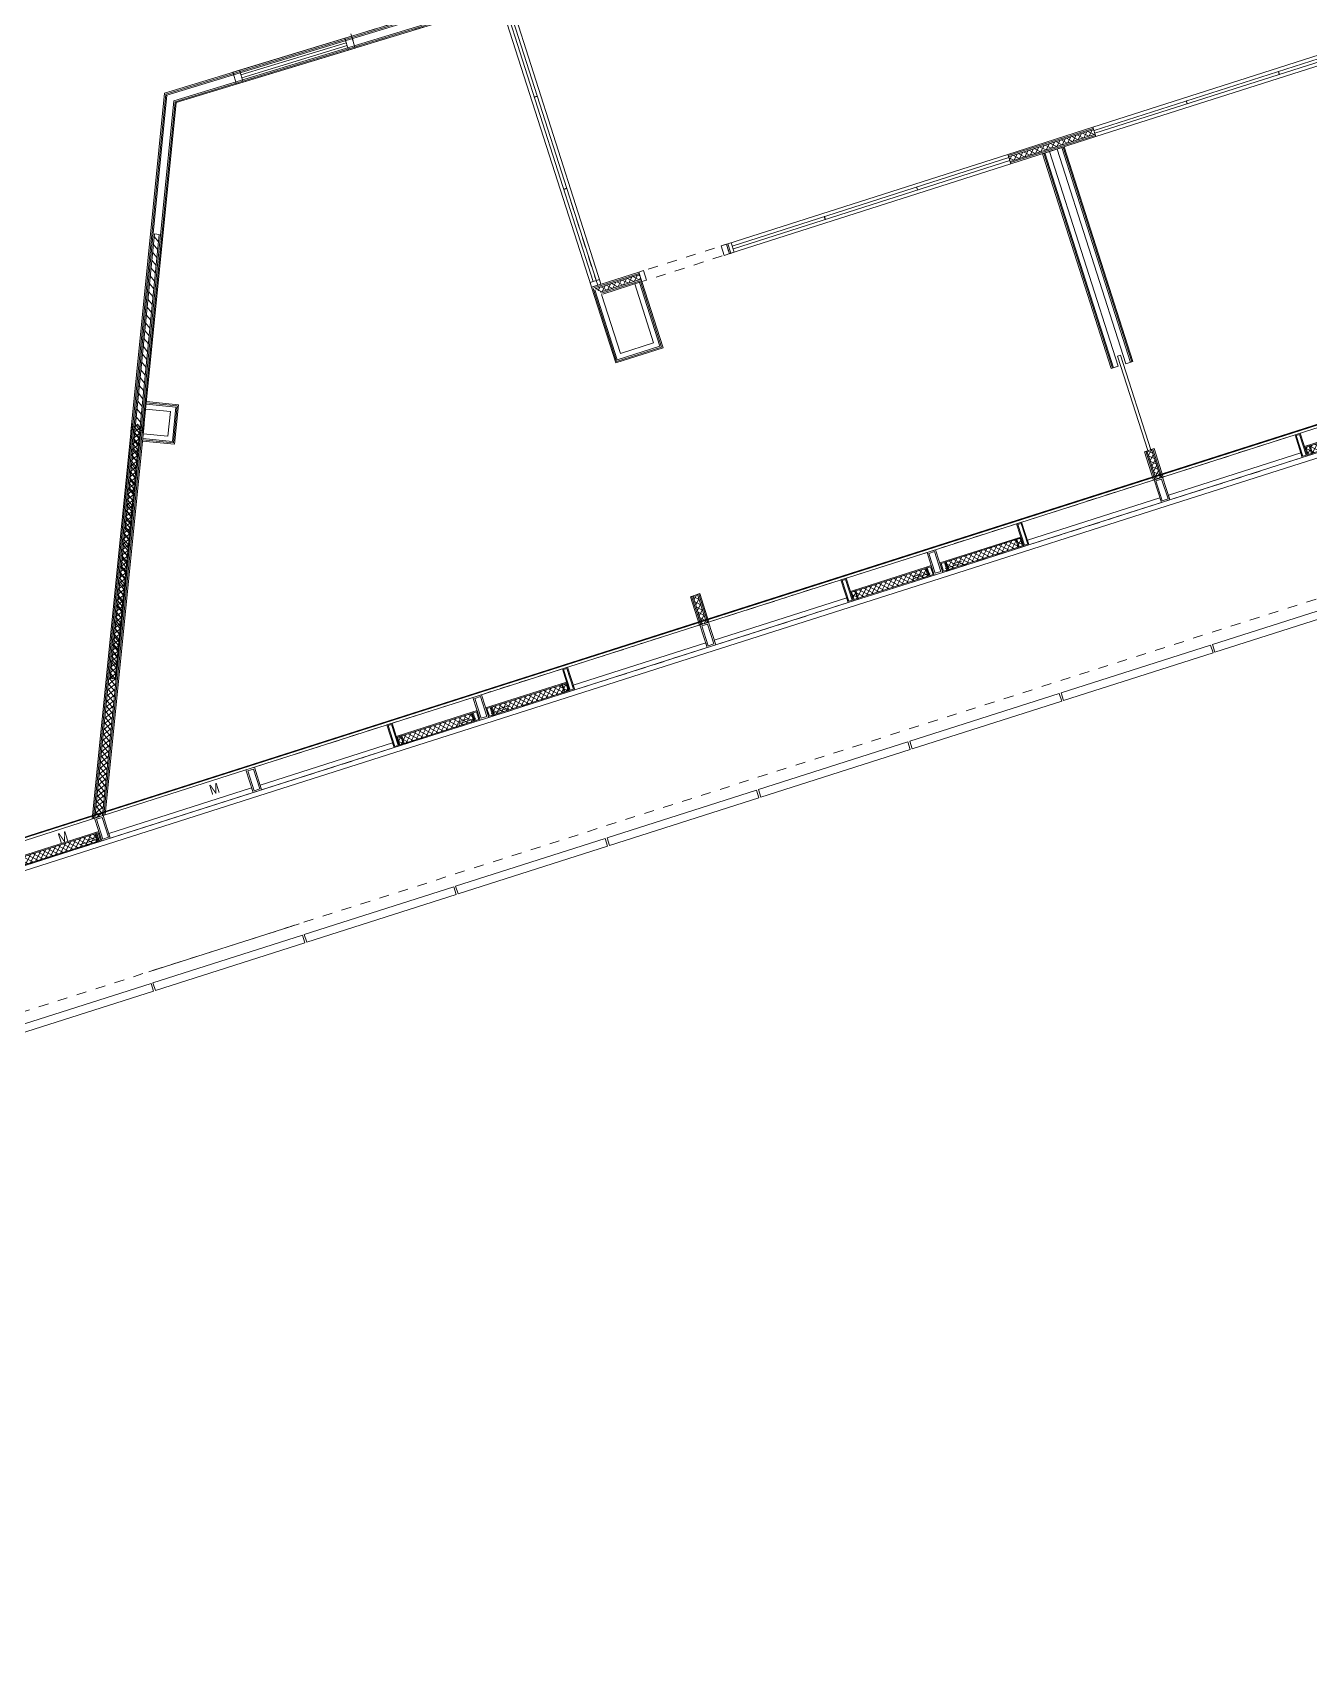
# Model space of a CAD drawing. Header units: metres. Extents: x 66528 to 66676, y 35171 to 35248.
# Drawn here: x 66549.13 to 66561.99, y 35170.95 to 35187.35 of the extents above; entities that cross this region are included whole.
import ezdxf

# ---------------------------------------------------------------- set-up
doc = ezdxf.new("R2010")
doc.units = ezdxf.units.M
doc.header["$LTSCALE"] = 0.00254
doc.header["$PDMODE"] = 1
doc.header["$PDSIZE"] = -2
for name, pattern in [('Ohne Titel-22', [0.78736, 0.39368, -0.39368]), ('Ohne Titel-23', [0.19685039370078738, 0.1377952755905512, -0.0590551181102362]), ('Ohne Titel-24', [0.83328, 0.41656, -0.41672])]:
    doc.linetypes.add(name, pattern=pattern)
for name, color, linetype, lineweight in [('AUSBAU - Darstellungen - Fassade', 7, 'Continuous', 13), ('AUSBAU - Darstellungen - Trockenbau', 7, 'Continuous', 13), ('AUSBAU - Darstellungen - Wände - Mauerwerk', 7, 'Continuous', 25), ('AUSBAU - Objekte - Türen', 7, 'Continuous', 13), ('ROHBAU - Darstellungen - Decken', 150, 'Continuous', 25)]:
    doc.layers.add(name, color=color, linetype=linetype, lineweight=lineweight)
doc.styles.add('Arial Narrow', font='ARIALN.TTF')
pattern_1 = [(45, (0, 0), (0.0264583333333318, -0.0264583333333364), []), (-45, (0.0748354676755763, -0.0748354676755763), (-0.0263285232311339, -0.0265881434355389), [])]
pattern_2 = [(-27.27930000054082, (-53438.4099188417, 52834.79252630249), (-0.0183331392851763, -0.0355513150804626), []), (-117.2793000005408, (-53438.50693170375, 52834.60440059353), (-0.035640831451063, 0.0181585003091368), [])]

# ---------------------------------------------------------------- blocks, each defined once
blk = doc.blocks.new('Gruppe-75-1')
at = {"layer": 'AUSBAU - Darstellungen - Trockenbau', "color": 7, "linetype": 'Continuous', "lineweight": 13}
for p, q in [((66559.99336485982, 35183.96053137997), (66559.30166762372, 35186.12520483885)), ((66560.06480622808, 35183.98335967158), (66559.373108992, 35186.14803313048)), ((66559.44931338531, 35186.17238339358), (66560.14101062142, 35184.00770993471)), ((66559.52075475357, 35186.1952116852), (66560.2124519897, 35184.03053822633)), ((66560.06480622808, 35183.98335967158), (66559.99336485982, 35183.96053137997)), ((66560.14101062142, 35184.00770993471), (66560.2124519897, 35184.03053822633))]:
    blk.add_line(p, q, dxfattribs=at)
at = {"layer": 'AUSBAU - Darstellungen - Trockenbau', "linetype": 'Continuous'}
for p, q in [((66559.52075475357, 35186.19521168518), (66559.30166789088, 35186.12520492422)), ((66560.08675138133, 35184.09537841837), (66560.05817483402, 35184.08624710172)), ((66560.36255205562, 35183.13369552467), (66560.05817483402, 35184.08624710172)), ((66560.39112860293, 35183.14282684131), (66560.08675138133, 35184.09537841837)), ((66560.39112860293, 35183.14282684131), (66560.36255205562, 35183.13369552467))]:
    blk.add_line(p, q, dxfattribs=at)
at = {"layer": 'AUSBAU - Darstellungen - Trockenbau', "color": 7, "linetype": 'Continuous', "lineweight": 5}
for p, q in [((66560.00527175452, 35183.96433609524), (66559.31357451844, 35186.12900955412)), ((66560.00527175452, 35183.96433609524), (66559.31357451844, 35186.12900955412)), ((66560.01717864924, 35183.96814081051), (66559.32548141315, 35186.1328142694)), ((66560.01717864924, 35183.96814081051), (66559.32548141315, 35186.1328142694)), ((66559.49694096416, 35186.18760225465), (66560.18863820027, 35184.02292879578)), ((66559.49694096416, 35186.18760225465), (66560.18863820027, 35184.02292879578)), ((66559.50884785887, 35186.19140696992), (66560.200545095, 35184.02673351106)), ((66559.50884785887, 35186.19140696992), (66560.200545095, 35184.02673351106))]:
    blk.add_line(p, q, dxfattribs=at)
blk = doc.blocks.new('Fassade_BTS_1.60m_Balkon (2D)')
at = {"layer": 'AUSBAU - Darstellungen - Fassade', "linetype": 'Ohne Titel-22'}
blk.add_line((-0.755, 0), (0.755, 0), dxfattribs=at)
at = {"layer": 'AUSBAU - Darstellungen - Fassade', "lineweight": 5, "flags": 128}
blk.add_lwpolyline([(-0.7900004933997989, -1.760003731712698), (-0.7900004933997989, -1.840003731712698), (0.7899995066002012, -1.840003731712698), (0.7899995066002012, -1.760003731712698)], close=True, dxfattribs=at)
blk = doc.blocks.new('Pfosten ab 1.OG (2D)')
at = {"layer": 'AUSBAU - Darstellungen - Fassade', "flags": 128}
for points in [[(-0.045, 0.1199999999997676), (0.045, 0.1199999999997676), (0.045, -0.1199999999997676), (-0.045, -0.1199999999997676)], [(-0.03, 0.1049999999997676), (0.03, 0.1049999999997676), (0.03, -0.1049999999997676), (-0.03, -0.1049999999997676)]]:
    blk.add_lwpolyline(points, close=True, dxfattribs=at)
blk = doc.blocks.new('Fassade_BTS_1.60m (2D)')
at = {"layer": 'AUSBAU - Darstellungen - Fassade', "linetype": 'Continuous'}
for p, q in [((0.045, 0.24), (1.554999999999999, 0.24)), ((0, -0.05), (1.6, -0.0499999999997676))]:
    blk.add_line(p, q, dxfattribs=at)
at = {"layer": 'AUSBAU - Darstellungen - Fassade'}
for p, q in [((0, 0), (1.6, 0)), ((0.045, 0.0490000000002324), (1.554999999999999, 0.0490000000002324)), ((0.045, 2.324e-13), (0.045, 0.0490000000002324)), ((0.045, 0.049), (1.554999999999999, 0.049)), ((0.045, 2.324e-13), (1.554999999999999, 2.324e-13)), ((1.554999999999999, 2.324e-13), (1.554999999999999, 0.0490000000002324)), ((0.0099995065999683, -1.520003731711571), (1.589999506599968, -1.520003731711571)), ((0.0099995065999683, -1.600003731711571), (0.0099995065999683, -1.520003731711571)), ((0.0099995065999683, -1.600003731711571), (1.589999506599968, -1.600003731711571)), ((1.589999506599968, -1.600003731711571), (1.589999506599968, -1.520003731711571))]:
    blk.add_line(p, q, dxfattribs=at)
at = {"layer": 'AUSBAU - Darstellungen - Fassade', "lineweight": 18}
blk.add_line((0.0064998854059727, -1.400003822710991), (1.593499856462559, -1.400003822711062), dxfattribs=at)
at = {"layer": 'AUSBAU - Darstellungen - Fassade', "lineweight": 5}
for p, q in [((0.1449999810515437, -1.400003822710998), (0.0903844499279512, -1.400003822847029)), ((1.520000058872392, -1.400003822710998), (1.455000059075769, -1.400003822711056))]:
    blk.add_line(p, q, dxfattribs=at)
at = {"layer": 'AUSBAU - Darstellungen - Fassade', "color": 7}
for p in [(0, 0.12), (1.6, 0.12)]:
    blk.add_blockref('Pfosten ab 1.OG (2D)', p, dxfattribs=at)
blk = doc.blocks.new('Fassade_BTS_2.40m_Flügel 0.8m (2D)')
at = {"layer": 'AUSBAU - Darstellungen - Fassade', "linetype": 'Continuous', "lineweight": 5}
h = blk.add_hatch(dxfattribs=at)
h.set_pattern_fill('DÄMMUNG GRAU', color=251, style=0, pattern_type=2)
h.set_pattern_definition(pattern_1)
h.paths.add_polyline_path([(1.509999999999999, 0.09), (2.29, 0.09), (2.29, 0.01), (1.509999999999999, 0.01)])
at = {"layer": 'AUSBAU - Darstellungen - Fassade', "linetype": 'Continuous'}
for p, q in [((0, 0.24), (2.399999999999999, 0.24)), ((2.299999999999999, 0), (2.299999999999999, 0.1)), ((2.299999999999999, 0), (2.299999999999999, 0.1)), ((0, -0.05), (2.399999999999999, -0.05))]:
    blk.add_line(p, q, dxfattribs=at)
at = {"layer": 'AUSBAU - Darstellungen - Fassade'}
blk.add_line((0, 0), (1.6, 0), dxfattribs=at)
blk.add_line((0, 0), (1.6, 0), dxfattribs=at)
at = {"layer": 'AUSBAU - Darstellungen - Fassade', "flags": 128}
for points in [[(1.445, 0.24), (1.5, 0.24), (1.5, 0), (1.445, 0)], [(1.455, 0.23), (1.49, 0.23), (1.49, 0.01), (1.455, 0.01)], [(0.045, 0.05), (1.445, 0.05), (1.445, 0), (0.045, 0)], [(1.5, 0.1), (2.299999999999999, 0.1), (2.299999999999999, 0), (1.5, 0)], [(1.5, 0.1), (1.554999999999999, 0.1), (1.554999999999999, 0), (1.5, 0)], [(1.509999999999999, 0.09), (2.29, 0.09), (2.29, 0.01), (1.509999999999999, 0.01)], [(1.509999999999999, 0.09), (1.544999999999999, 0.09), (1.544999999999999, 0.01), (1.509999999999999, 0.01)], [(2.354999999999999, 0.1), (2.299999999999999, 0.1), (2.299999999999999, 0), (2.354999999999999, 0)], [(2.345, 0.09), (2.31, 0.09), (2.31, 0.01), (2.345, 0.01)]]:
    blk.add_lwpolyline(points, close=True, dxfattribs=at)
at = {"layer": 'AUSBAU - Darstellungen - Fassade', "color": 254, "linetype": 'Ohne Titel-23', "flags": 128}
for points in [[(2.140000018209219, 0.0499952763542533), (2.320000018209218, 0.0499952763542533), (2.320000018209218, 0.0299952763542533), (2.140000018209219, 0.0299952763542533)], [(2.140000018209219, 0.0299952763542533), (2.320000018209218, 0.0299952763542533), (2.320000018209218, -7.0065259933e-06), (2.140000018209219, -7.0065259933e-06)]]:
    blk.add_lwpolyline(points, close=True, dxfattribs=at)
at = {"layer": 'AUSBAU - Darstellungen - Fassade', "color": 7}
for p in [(0, 0.12), (2.399999999999999, 0.12)]:
    blk.add_blockref('Pfosten ab 1.OG (2D)', p, dxfattribs=at)
blk = doc.blocks.new('Fassade_BTS_1.60m_Flügel klein (2D)')
at = {"layer": 'AUSBAU - Darstellungen - Fassade', "linetype": 'Continuous', "lineweight": 5}
h = blk.add_hatch(dxfattribs=at)
h.set_pattern_fill('DÄMMUNG GRAU', color=251, style=0, pattern_type=2)
h.set_pattern_definition(pattern_1)
h.paths.add_polyline_path([(0.0899999999999996, 0.09), (1.304999999999999, 0.09), (1.304999999999999, 0.01), (0.0899999999999995, 0.01)])
at = {"layer": 'AUSBAU - Darstellungen - Fassade', "linetype": 'Continuous'}
for p, q in [((0, 0.24), (1.6, 0.24)), ((0.0799999999999995, 0), (0.0799999999999995, 0.1)), ((1.5, 0), (1.5, 0.1)), ((0, -0.05), (1.6, -0.0499999999997676))]:
    blk.add_line(p, q, dxfattribs=at)
at = {"layer": 'AUSBAU - Darstellungen - Fassade'}
for p, q in [((0, 0), (1.6, 0)), ((0, 0), (1.6, 0)), ((0.0099995065999683, -1.520003731711571), (1.589999506599968, -1.520003731711571)), ((0.0099995065999683, -1.600003731711571), (0.0099995065999683, -1.520003731711571)), ((0.0099995065999683, -1.600003731711571), (1.589999506599968, -1.600003731711571)), ((1.589999506599968, -1.600003731711571), (1.589999506599968, -1.520003731711571))]:
    blk.add_line(p, q, dxfattribs=at)
at = {"layer": 'AUSBAU - Darstellungen - Fassade', "flags": 128}
for points in [[(0.045, 0.1), (1.314999999999999, 0.1), (1.314999999999999, 0), (0.045, 0)], [(0.045, 0.1), (0.0799999999999995, 0.1), (0.0799999999999995, 0), (0.045, 0)], [(0.055, 0.09), (0.0699999999999995, 0.09), (0.0699999999999995, 0.01), (0.055, 0.01)], [(0.0899999999999996, 0.09), (1.304999999999999, 0.09), (1.304999999999999, 0.01), (0.0899999999999995, 0.01)], [(1.554999999999999, 0.1), (1.314999999999999, 0.1), (1.314999999999999, 0), (1.554999999999999, 0)], [(1.544999999999999, 0.09), (1.324999999999999, 0.09), (1.324999999999999, 0.01), (1.544999999999999, 0.01)]]:
    blk.add_lwpolyline(points, close=True, dxfattribs=at)
at = {"layer": 'AUSBAU - Darstellungen - Fassade', "color": 254, "linetype": 'Ohne Titel-23', "flags": 128}
for points in [[(0.0799999817886856, 0.0499952763544134), (0.2599999817886855, 0.0499952763544134), (0.2599999817886855, 0.0299952763544134), (0.0799999817886856, 0.0299952763544134)], [(0.0799999817886856, 0.0299952763544134), (0.2599999817886855, 0.0299952763544134), (0.2599999817886855, 0), (0.0799999817886856, 0)], [(1.340000018211314, 0.0499952763544134), (1.520000018211314, 0.0499952763544134), (1.520000018211314, 0.0299952763544134), (1.340000018211314, 0.0299952763544134)], [(1.340000018211314, 0.0299952763544134), (1.520000018211314, 0.0299952763544134), (1.520000018211314, -7.0065280963e-06), (1.340000018211314, -7.0065280963e-06)]]:
    blk.add_lwpolyline(points, close=True, dxfattribs=at)
at = {"layer": 'AUSBAU - Darstellungen - Fassade', "color": 7}
for p in [(0, 0.1199999999997676), (0, 0.12), (1.6, 0.1199999999997676)]:
    blk.add_blockref('Pfosten ab 1.OG (2D)', p, dxfattribs=at)
blk = doc.blocks.new('Aussparung_1.60m')
at = {"layer": 'ROHBAU - Darstellungen - Decken', "linetype": 'Continuous'}
blk.add_line((0, 0.2699999999997677), (1.6, 0.2699999999997677), dxfattribs=at)
blk = doc.blocks.new('Gruppe-427-1')
at = {"layer": 'AUSBAU - Darstellungen - Fassade'}
for p, q in [((66557.10387239918, 35185.49116920583), (66557.11300375934, 35185.46259267159)), ((66557.10673005396, 35185.49208233736), (66557.11586141384, 35185.46350580387))]:
    blk.add_line(p, q, dxfattribs=at)
for centre, radius, start, end in [((66557.10436675911, 35185.49455018153), 0.0034169267559422, 261.6812679380006, 313.7603057579701), ((66557.11536705273, 35185.46012483189), 0.0034169267537863, 81.68126818523761, 133.7603056639161)]:
    blk.add_arc(centre, radius, start, end, dxfattribs=at)
blk = doc.blocks.new('Gruppe-428-1')
at = {"layer": 'AUSBAU - Darstellungen - Fassade'}
for p, q in [((66558.03261012191, 35185.78793719997), (66558.04174148207, 35185.75936066573)), ((66558.03546777669, 35185.7888503315), (66558.04459913657, 35185.76027379801))]:
    blk.add_line(p, q, dxfattribs=at)
for centre, radius, start, end in [((66558.03310448187, 35185.79131817567), 0.0034169267559422, 261.6812679380006, 313.7603057579701), ((66558.04410477547, 35185.75689282603), 0.0034169267537863, 81.68126818523761, 133.7603056639161)]:
    blk.add_arc(centre, radius, start, end, dxfattribs=at)
blk = doc.blocks.new('Gruppe-429-1')
at = {"layer": 'AUSBAU - Darstellungen - Fassade'}
for p, q in [((66561.67611679787, 35186.95218648408), (66561.68524815785, 35186.92360995061)), ((66561.67897444981, 35186.95309962454), (66561.68810580997, 35186.9245230903))]:
    blk.add_line(p, q, dxfattribs=at)
for centre, radius, start, end in [((66561.67661115642, 35186.95556746425), 0.0034169267580981, 261.6812676907636, 313.7603055775072), ((66561.68761145003, 35186.9211421146), 0.00341692674857, 81.68126791992538, 133.760305404689)]:
    blk.add_arc(centre, radius, start, end, dxfattribs=at)
blk = doc.blocks.new('Gruppe-430-1')
at = {"layer": 'AUSBAU - Darstellungen - Fassade'}
for p, q in [((66560.74737984441, 35186.65541608255), (66560.75651120438, 35186.62683954908)), ((66560.75023749632, 35186.65632922301), (66560.75936885651, 35186.62775268877))]:
    blk.add_line(p, q, dxfattribs=at)
for centre, radius, start, end in [((66560.74787420295, 35186.65879706272), 0.0034169267654703, 261.6812677088388, 313.7603055775072), ((66560.75887449653, 35186.62437171308), 0.00341692674857, 81.68126791992538, 133.760305310635)]:
    blk.add_arc(centre, radius, start, end, dxfattribs=at)
blk = doc.blocks.new('Gruppe-431-1')
at = {"layer": 'AUSBAU - Objekte - Türen', "linetype": 'Continuous'}
for p, q in [((66559.80942134597, 35186.39243438161), (66562.62897369353, 35187.29339218997)), ((66559.82007449164, 35186.35909529891), (66562.63962681683, 35187.26005311211)), ((66559.82920582067, 35186.33051875555), (66562.64875814586, 35187.23147656876)), ((66559.83985910594, 35186.29717923599), (66562.65941141572, 35187.19813703226)), ((66559.83985910594, 35186.29717923599), (66559.80942134597, 35186.39243438161)), ((66558.95212512597, 35186.11849454026), (66556.13257277796, 35185.21753673327)), ((66558.98256288593, 35186.02323939463), (66558.95212512597, 35186.11849454026)), ((66558.98256288593, 35186.02323939463), (66556.16301058186, 35185.12228160167)), ((66558.96277827246, 35186.08515545781), (66556.1765657163, 35185.19485103672)), ((66558.97190960054, 35186.05657891415), (66556.19, 35185.1676494565))]:
    blk.add_line(p, q, dxfattribs=at)
at = {"layer": 'AUSBAU - Objekte - Türen', "flags": 128}
for points in [[(66563.476744335, 35187.56428713094), (66563.50718209807, 35187.46903198629), (66563.55481009859, 35187.48425099341), (66563.52437235082, 35187.57950614294)], [(66562.59563404761, 35187.28273835879), (66562.62607179537, 35187.18748320927), (66562.67369941181, 35187.20270209364), (66562.64326164874, 35187.29795723828)], [(66562.62897387764, 35187.29339152565), (66562.65941164584, 35187.19813638266), (66562.72609024709, 35187.2194428168), (66562.69565247893, 35187.31469795982)], [(66556.13257301314, 35185.21753608538), (66556.16301077105, 35185.12228093911), (66556.09633216981, 35185.10097450497), (66556.06589441188, 35185.19622965126)], [(66556.16591271598, 35185.22818965035), (66556.19635049428, 35185.13293451061), (66556.1487228844, 35185.11771560582), (66556.11828512135, 35185.21297075046)], [(66555.28480277641, 35184.94663978968), (66555.31524053946, 35184.85138464503), (66555.26761254546, 35184.83616561751), (66555.23717476711, 35184.93142075727)]]:
    blk.add_lwpolyline(points, close=True, dxfattribs=at)
at = {"layer": 'AUSBAU - Objekte - Türen', "color": 253, "linetype": 'Ohne Titel-22', "flags": 128}
for points in [[(66563.476744335, 35187.56428713094), (66563.50718207765, 35187.46903197977), (66562.67369940419, 35187.20270209118), (66562.6432616564, 35187.29795724072)], [(66555.28480277641, 35184.94663978968), (66555.31524055987, 35184.85138465155), (66556.14872289206, 35185.11771560825), (66556.11828511371, 35185.21297074801)]]:
    blk.add_lwpolyline(points, close=True, dxfattribs=at)
at = {"layer": 'AUSBAU - Darstellungen - Fassade', "color": 7}
for name in ['Gruppe-429-1', 'Gruppe-430-1', 'Gruppe-428-1', 'Gruppe-427-1']:
    blk.add_blockref(name, (0, 0), dxfattribs=at)
blk = doc.blocks.new('Tafel-Verstärkung')
at = {"layer": 'AUSBAU - Darstellungen - Trockenbau', "linetype": 'Continuous', "lineweight": 5}
h = blk.add_hatch(dxfattribs=at)
h.set_pattern_fill('HINTERLEGUNG_FLÄCHEN_TROCKENBAU', color=9, style=0, pattern_type=2)
h.set_pattern_definition([(45, (0, 0), (0.0396875, -0.0396875), [])])
h.paths.add_polyline_path([(-2.25, 0), (2.25, 0), (2.25, -0.05), (-2.25, -0.05)])
at = {"layer": 'AUSBAU - Darstellungen - Trockenbau', "linetype": 'Continuous', "lineweight": 13, "flags": 128}
blk.add_lwpolyline([(-2.25, 0), (2.25, 0), (2.25, -0.05), (-2.25, -0.05)], close=True, dxfattribs=at)
at = {"layer": 'AUSBAU - Darstellungen - Trockenbau', "linetype": 'Continuous', "lineweight": 5}
blk.add_point((0, -0.025), dxfattribs=at)
blk = doc.blocks.new('Gruppe-644-1')
at = {"layer": 'AUSBAU - Objekte - Türen'}
for p, q in [((66554.48178745687, 35185.76767687466), (66554.51036399037, 35185.77680823455)), ((66554.48270058839, 35185.76481921988), (66554.51127712264, 35185.77395058006))]:
    blk.add_line(p, q, dxfattribs=at)
for centre, radius, start, end in [((66554.4793196127, 35185.76531357982), 0.0034169267548643, 351.6812680616191, 43.76030584820165), ((66554.51374496233, 35185.77631387343), 0.0034169267537863, 171.6812681852376, 223.7603056639161)]:
    blk.add_arc(centre, radius, start, end, dxfattribs=at)
blk = doc.blocks.new('Gruppe-645-1')
at = {"layer": 'AUSBAU - Objekte - Türen'}
for p, q in [((66554.18501946263, 35186.69641459737), (66554.21359599612, 35186.70554595726)), ((66554.18593259416, 35186.69355694259), (66554.2145091284, 35186.70268830276))]:
    blk.add_line(p, q, dxfattribs=at)
for centre, radius, start, end in [((66554.18255161846, 35186.69405130255), 0.0034169267559422, 351.6812679380006, 43.76030575797012), ((66554.21697696812, 35186.70505159615), 0.0034169267537863, 171.6812681852376, 223.7603056639161)]:
    blk.add_arc(centre, radius, start, end, dxfattribs=at)
blk = doc.blocks.new('Gruppe-646-1')
at = {"layer": 'AUSBAU - Objekte - Türen'}
for p, q in [((66553.95063039943, 35187.64350970658), (66553.85537525378, 35187.61307194659)), ((66553.85537525378, 35187.61307194659), (66554.75633306106, 35184.79351959869)), ((66553.88871433624, 35187.6237250931), (66554.77901875762, 35184.83751253704)), ((66553.91729087988, 35187.6328564212), (66554.80622033782, 35184.85094682073)), ((66553.95063039943, 35187.64350970658), (66554.85158819264, 35184.8239574026))]:
    blk.add_line(p, q, dxfattribs=at)
at = {"layer": 'AUSBAU - Objekte - Türen', "flags": 128}
for points in [[(66553.86602907277, 35187.57973233843), (66553.96128422227, 35187.61017008618), (66553.94606533794, 35187.6577977026), (66553.8508101933, 35187.62735993957)], [(66554.74568014397, 35184.8268595367), (66554.84093528372, 35184.85729731504), (66554.8561541885, 35184.80966970515), (66554.76089904386, 35184.77923194208)]]:
    blk.add_lwpolyline(points, close=True, dxfattribs=at)
at = {"layer": 'AUSBAU - Objekte - Türen'}
for name in ['Gruppe-645-1', 'Gruppe-644-1']:
    blk.add_blockref(name, (0, 0), dxfattribs=at)

msp = doc.modelspace()

# ---------------------------------------------------------------- hatches: boundary and pattern name
at = {"layer": 'AUSBAU - Darstellungen - Trockenbau', "linetype": 'Continuous', "lineweight": 5}
h = msp.add_hatch(dxfattribs=at)
h.set_pattern_fill('MF_IN WAND', color=253, angle=17.72072458562531, style=0, pattern_type=2)
h.set_pattern_definition([(62.72072458562531, (-52834.76959536564, -53438.4325907508), (0.0355513229473844, -0.0183331240297658), []), (-27.27927541437471, (-52834.58146961504, -53438.52960353212), (-0.018158485015314, -0.0356408392430456), [])])
h.paths.add_polyline_path([(66558.95973484905, 35186.09467972952), (66558.97495373056, 35186.04705215718), (66559.83225003237, 35186.32099202451), (66559.81703115084, 35186.36861959685)])
h = msp.add_hatch(dxfattribs=at)
h.set_pattern_fill('MF_IN WAND', color=253, angle=17.72072458591335, style=0, pattern_type=2)
h.set_pattern_definition([(62.72072458591335, (-52834.76959509697, -53438.4325910164), (0.0355513229474766, -0.0183331240295871), []), (-27.27927541408667, (-52834.58146934638, -53438.52960379773), (-0.0181584850151348, -0.0356408392431369), [])])
h.paths.add_polyline_path([(66554.79827577037, 35184.76492997383), (66554.84921533114, 35184.72871656264), (66555.26000308937, 35184.85997939878), (66555.24478420785, 35184.90760697112)])
h = msp.add_hatch(dxfattribs=at)
h.set_pattern_fill('MF_IN WAND', color=253, angle=84.31418466151015, style=0, pattern_type=2)
h.set_pattern_definition([(129.3141846615101, (28052.19403240008, -69715.51739691937), (0.0309473352205926, 0.0253428972839387), []), (39.31418466151015, (28052.35779538228, -69715.38329075459), (0.0254944230300418, -0.0308226279600763), [])])
h.paths.add_polyline_path([(66549.76066200048, 35179.43100827397), (66549.83850948665, 35179.45588363353), (66550.23082858902, 35183.39628474744), (66550.15619757942, 35183.40371525257)])
at = {"layer": 'AUSBAU - Darstellungen - Wände - Mauerwerk', "linetype": 'Continuous', "lineweight": 5}
h = msp.add_hatch(dxfattribs=at)
h.set_pattern_fill('MF_IN WAND', color=253, angle=-72.27930000054084, style=0, pattern_type=2)
h.set_pattern_definition(pattern_2)
h.paths.add_polyline_path([(66560.40065589956, 35183.14587118255), (66560.35302832068, 35183.13065232148), (66560.44434148718, 35182.84488684836), (66560.49196906603, 35182.86010570943)])
h = msp.add_hatch(dxfattribs=at)
h.set_pattern_fill('MF_IN WAND', color=253, angle=-72.27930000054084, style=0, pattern_type=2)
h.set_pattern_definition(pattern_2)
h.paths.add_polyline_path([(66555.82840832966, 35181.68486051875), (66555.7807807508, 35181.66964165768), (66555.87209391728, 35181.38387618455), (66555.91972149615, 35181.39909504563)])

# ---------------------------------------------------------------- linework, layer by layer
at = {"layer": 'AUSBAU - Darstellungen - Fassade', "linetype": 'Ohne Titel-22'}
msp.add_line((66528.62193236614, 35170.95465922587), (66616.1476309237, 35198.92256040507), dxfattribs=at)
at = {"layer": 'AUSBAU - Darstellungen - Trockenbau', "color": 7, "linetype": 'Continuous', "lineweight": 13}
for p, q in [((66550.46274056734, 35186.7349305921), (66626.54329096983, 35209.95981075335)), ((66550.57887596676, 35186.63968836041), (66626.55681304124, 35209.83324406049)), ((66550.12307046313, 35183.32332904415), (66550.46274056734, 35186.7349305921)), ((66550.24745547913, 35183.31094486894), (66550.57887596676, 35186.63968836041)), ((66558.9521254083, 35186.11849351569), (66559.8094217101, 35186.392433383)), ((66558.98256317133, 35186.02323837103), (66559.83985947313, 35186.29717823836)), ((66559.83985947313, 35186.29717823836), (66559.8094217101, 35186.392433383)), ((66555.00440114818, 35184.01719078495), (66554.76089904386, 35184.77923194208)), ((66554.77280599, 35184.78303667942), (66555.2371747671, 35184.93142075726)), ((66554.87468511151, 35184.71060985705), (66555.26761253012, 35184.83616561261)), ((66555.19617117166, 35184.81333729032), (66555.26761253015, 35184.8361656126)), ((66555.19617117166, 35184.81333729032), (66555.38640719058, 35184.21799263632)), ((66555.26761253015, 35184.8361656126), (66555.48067687136, 35184.1693796001)), ((66555.05301418438, 35184.11146046571), (66554.86277816539, 35184.70680511972)), ((66555.48067687136, 35184.1693796001), (66555.00440114818, 35184.01719078495)), ((66555.38640719058, 35184.21799263632), (66555.05301418438, 35184.11146046571)), ((66549.73471283843, 35179.42271648743), (66550.13132057623, 35183.4061920876)), ((66549.8644586487, 35179.46417542006), (66550.25570559222, 35183.39380791239)), ((66549.8644586487, 35179.46417542006), (66549.73471283843, 35179.42271648743))]:
    msp.add_line(p, q, dxfattribs=at)
at = {"layer": 'AUSBAU - Darstellungen - Trockenbau', "color": 7, "linetype": 'Continuous', "lineweight": 5}
for p, q in [((66550.47435410728, 35186.72540636893), (66626.54464317697, 35209.94715408406)), ((66550.47435410728, 35186.72540636893), (66626.54464317697, 35209.94715408406)), ((66550.48596764723, 35186.71588214576), (66626.5459953841, 35209.93449741478)), ((66550.48596764723, 35186.71588214576), (66626.5459953841, 35209.93449741478)), ((66550.55564888688, 35186.65873680675), (66626.55410862697, 35209.85855739906)), ((66550.55564888688, 35186.65873680675), (66626.55410862697, 35209.85855739906)), ((66550.56726242682, 35186.64921258358), (66626.5554608341, 35209.84590072979)), ((66550.56726242682, 35186.64921258358), (66626.5554608341, 35209.84590072979)), ((66550.13550896473, 35183.32209062663), (66550.47435410728, 35186.72540636893)), ((66550.13550896473, 35183.32209062663), (66550.47435410728, 35186.72540636893)), ((66550.14794746634, 35183.32085220911), (66550.48596764723, 35186.71588214576)), ((66550.14794746634, 35183.32085220911), (66550.48596764723, 35186.71588214576)), ((66550.22257847592, 35183.31342170398), (66550.55564888688, 35186.65873680674)), ((66550.22257847592, 35183.31342170398), (66550.55564888688, 35186.65873680674)), ((66550.23501697753, 35183.31218328646), (66550.56726242682, 35186.64921258358)), ((66550.23501697753, 35183.31218328646), (66550.56726242682, 35186.64921258358)), ((66558.95593012866, 35186.1065866226), (66559.81322643047, 35186.38052648992)), ((66558.95593012866, 35186.1065866226), (66559.81322643047, 35186.38052648992)), ((66558.95973484905, 35186.09467972952), (66559.81703115084, 35186.36861959685)), ((66558.95973484905, 35186.09467972952), (66559.81703115084, 35186.36861959685)), ((66558.97495373056, 35186.04705215718), (66559.83225003237, 35186.32099202451)), ((66558.97495373056, 35186.04705215718), (66559.83225003237, 35186.32099202451)), ((66558.97875845093, 35186.03514526412), (66559.83605475277, 35186.30908513143)), ((66558.97875845093, 35186.03514526412), (66559.83605475277, 35186.30908513143)), ((66554.78554088017, 35184.77398332663), (66555.24097948747, 35184.91951386418)), ((66554.78554088017, 35184.77398332663), (66555.24097948747, 35184.91951386418)), ((66554.79827577037, 35184.76492997383), (66555.24478420785, 35184.90760697112)), ((66554.79827577037, 35184.76492997383), (66555.24478420785, 35184.90760697112)), ((66554.84921533114, 35184.72871656264), (66555.26000308937, 35184.85997939878)), ((66554.84921533114, 35184.72871656264), (66555.26000308937, 35184.85997939878)), ((66554.86195022133, 35184.71966320985), (66555.26380780975, 35184.8480725057)), ((66554.86195022133, 35184.71966320985), (66555.26380780975, 35184.8480725057)), ((66555.24379874399, 35184.82855617184), (66555.44925364443, 35184.18558394549)), ((66555.24379874399, 35184.82855617184), (66555.44925364443, 35184.18558394549)), ((66555.25570563707, 35184.83236089221), (66555.46496525791, 35184.1774817728)), ((66555.25570563707, 35184.83236089221), (66555.46496525791, 35184.1774817728)), ((66555.01250332088, 35184.03290239842), (66554.77787889745, 35184.76716080503)), ((66555.01250332088, 35184.03290239842), (66554.77787889745, 35184.76716080503)), ((66555.02060549357, 35184.04861401187), (66554.79485875102, 35184.75508966797)), ((66555.02060549357, 35184.04861401187), (66554.79485875102, 35184.75508966797)), ((66555.46496525791, 35184.1774817728), (66555.01250332088, 35184.03290239842)), ((66555.46496525791, 35184.1774817728), (66555.01250332088, 35184.03290239842)), ((66555.44925364443, 35184.18558394549), (66555.02060549357, 35184.04861401187)), ((66555.44925364443, 35184.18558394549), (66555.02060549357, 35184.04861401187)), ((66549.74768741945, 35179.4268623807), (66550.14375907782, 35183.40495367008)), ((66549.74768741945, 35179.4268623807), (66550.14375907782, 35183.40495367008)), ((66549.76066200048, 35179.43100827397), (66550.15619757942, 35183.40371525257)), ((66549.76066200048, 35179.43100827397), (66550.15619757942, 35183.40371525257)), ((66549.83850948665, 35179.45588363353), (66550.23082858902, 35183.39628474744)), ((66549.83850948665, 35179.45588363353), (66550.23082858902, 35183.39628474744)), ((66549.85148406768, 35179.4600295268), (66550.24326709061, 35183.39504632992)), ((66549.85148406768, 35179.4600295268), (66550.24326709061, 35183.39504632992))]:
    msp.add_line(p, q, dxfattribs=at)
at = {"layer": 'AUSBAU - Darstellungen - Trockenbau', "color": 253, "linetype": 'Ohne Titel-22', "lineweight": 13}
for p, q in [((66562.82733674643, 35183.35436737258), (66560.54121327495, 35182.62386105971)), ((66558.25508980341, 35181.89335474688), (66560.5412132749, 35182.62386105971)), ((66558.25508980347, 35181.89335474688), (66555.968966332, 35181.16284843399)), ((66553.68284286046, 35180.43234212114), (66555.96896633196, 35181.16284843398)), ((66553.68284286048, 35180.43234212115), (66551.396719389, 35179.7018358083))]:
    msp.add_line(p, q, dxfattribs=at)
at = {"layer": 'AUSBAU - Darstellungen - Trockenbau', "linetype": 'Continuous', "flags": 128}
for points in [[(66550.27896946609, 35183.62746718089), (66550.60237050768, 35183.59526832532), (66550.56274114696, 35183.19723627414), (66550.23934010537, 35183.22943512971)], [(66550.27773104857, 35183.6150286793), (66550.58869358855, 35183.58406824125), (66550.55154106287, 35183.21091319325), (66550.24057852289, 35183.24187363131)], [(66550.27649263102, 35183.6025901777), (66550.57501666942, 35183.57286815717), (66550.54034097881, 35183.22459011238), (66550.24181694043, 35183.2543121329)], [(66550.27153896095, 35183.5528361713), (66550.52030899294, 35183.52806782087), (66550.49554064251, 35183.27929778886), (66550.2467706105, 35183.3040661393)]]:
    msp.add_lwpolyline(points, dxfattribs=at)
at = {"layer": 'AUSBAU - Darstellungen - Wände - Mauerwerk', "color": 7, "linetype": 'Continuous', "lineweight": 13}
for p, q in [((66560.32921453127, 35183.12304289093), (66560.42446968898, 35183.15348061309)), ((66560.42446968898, 35183.15348061309), (66560.51578285548, 35182.86771513997)), ((66560.32921453127, 35183.12304289093), (66560.42052769776, 35182.83727741781)), ((66560.42052769776, 35182.83727741781), (66560.51578285548, 35182.86771513997)), ((66555.75696696137, 35181.66203222713), (66555.8522221191, 35181.69246994929)), ((66555.8522221191, 35181.69246994929), (66555.94353528558, 35181.40670447617)), ((66555.75696696137, 35181.66203222713), (66555.84828012787, 35181.37626675401)), ((66555.84828012787, 35181.37626675401), (66555.94353528558, 35181.40670447617))]:
    msp.add_line(p, q, dxfattribs=at)
at = {"layer": 'AUSBAU - Darstellungen - Wände - Mauerwerk', "color": 7, "linetype": 'Continuous', "lineweight": 5}
for p, q in [((66560.40065589956, 35183.14587118255), (66560.49196906603, 35182.86010570943)), ((66560.40065589956, 35183.14587118255), (66560.49196906603, 35182.86010570943)), ((66560.41256279427, 35183.14967589783), (66560.50387596076, 35182.86391042471)), ((66560.41256279427, 35183.14967589783), (66560.50387596076, 35182.86391042471)), ((66560.34112142598, 35183.1268476062), (66560.43243459245, 35182.84108213308)), ((66560.34112142598, 35183.1268476062), (66560.43243459245, 35182.84108213308)), ((66560.35302832068, 35183.13065232148), (66560.44434148718, 35182.84488684836)), ((66560.35302832068, 35183.13065232148), (66560.44434148718, 35182.84488684836)), ((66555.7688738561, 35181.6658369424), (66555.86018702258, 35181.38007146928)), ((66555.7688738561, 35181.6658369424), (66555.86018702258, 35181.38007146928)), ((66555.7807807508, 35181.66964165768), (66555.87209391728, 35181.38387618455)), ((66555.7807807508, 35181.66964165768), (66555.87209391728, 35181.38387618455)), ((66555.82840832966, 35181.68486051875), (66555.91972149615, 35181.39909504563)), ((66555.82840832966, 35181.68486051875), (66555.91972149615, 35181.39909504563)), ((66555.84031522438, 35181.68866523402), (66555.93162839088, 35181.4028997609)), ((66555.84031522438, 35181.68866523402), (66555.93162839088, 35181.4028997609))]:
    msp.add_line(p, q, dxfattribs=at)
at = {"layer": 'AUSBAU - Objekte - Türen', "linetype": 'Continuous'}
for p, q in [((66552.29138420403, 35187.24362367597), (66551.23029373589, 35186.91970740105)), ((66552.30014319648, 35187.21493081883), (66551.23905272834, 35186.8910145439))]:
    msp.add_line(p, q, dxfattribs=at)
at = {"layer": 'AUSBAU - Objekte - Türen'}
for p, q in [((66552.33742054751, 35187.33343592187), (66552.38120389973, 35187.18996809248)), ((66555.23717476711, 35184.93142075723), (66555.26761253012, 35184.83616561259))]:
    msp.add_line(p, q, dxfattribs=at)
at = {"layer": 'AUSBAU - Objekte - Türen', "color": 253, "linetype": 'Ohne Titel-24'}
msp.add_line((66554.82281450159, 35184.7990163718), (66554.53669991536, 35185.69441484768), dxfattribs=at)
at = {"layer": 'AUSBAU - Objekte - Türen', "color": 253, "linetype": 'Ohne Titel-22', "flags": 128}
msp.add_lwpolyline([(66553.30112661184, 35187.60154412901), (66553.33765609562, 35187.48185710733), (66552.38119209213, 35187.19000677203), (66552.34474248494, 35187.3094436413)], close=True, dxfattribs=at)
at = {"layer": 'AUSBAU - Objekte - Türen', "linetype": 'Continuous', "lineweight": 5, "flags": 128}
msp.add_lwpolyline([(66551.21677041432, 35186.96528116214), (66551.25257504193, 35186.84544047518), (66552.31426385592, 35187.16953940558), (66552.27775005581, 35187.2891519359)], close=True, dxfattribs=at)
at = {"layer": 'AUSBAU - Objekte - Türen', "flags": 128}
for points in [[(66552.27775005581, 35187.2891519359), (66552.31425141907, 35187.16953857032), (66552.38120389973, 35187.18996809248), (66552.34469833139, 35187.3095883222)], [(66551.1498212284, 35186.94484449795), (66551.18565235568, 35186.82491715857), (66551.25257604991, 35186.84544078281), (66551.21677041432, 35186.96528116214)]]:
    msp.add_lwpolyline(points, close=True, dxfattribs=at)
at = {"layer": 'ROHBAU - Darstellungen - Decken'}
msp.add_line((66615.91988768632, 35200.60297263366), (66531.77219990054, 35173.71451847444), dxfattribs=at)

# ---------------------------------------------------------------- block references
at = {"layer": 'AUSBAU - Darstellungen - Fassade', "color": 7}
for name, p, rotation in [('Aussparung_1.60m', (66562.06528833308, 35183.11088745504), 17.7207), ('Fassade_BTS_2.40m_Flügel 0.8m (2D)', (66560.5412058098, 35182.6238839004), 17.72070000000002), ('Aussparung_1.60m', (66560.54120580979, 35182.62388390044), 17.7207), ('Fassade_BTS_1.60m_Balkon (2D)', (66561.23019653826, 35183.09599805623), 17.72070000000002), ('Aussparung_1.60m', (66559.01712328648, 35182.13688034584), 17.7207), ('Fassade_BTS_1.60m_Balkon (2D)', (66559.70611401499, 35182.60899450164), 17.72070000000002), ('Aussparung_1.60m', (66557.4930407632, 35181.64987679123), 17.7207), ('Fassade_BTS_1.60m_Balkon (2D)', (66558.18203149168, 35182.12199094704), 17.72070000000002), ('Fassade_BTS_2.40m_Flügel 0.8m (2D)', (66555.9689582399, 35181.16287323664), 17.72070000000002), ('Aussparung_1.60m', (66555.9689582399, 35181.16287323664), 17.7207), ('Fassade_BTS_1.60m_Balkon (2D)', (66556.65794896838, 35181.63498739243), 17.72070000000002), ('Aussparung_1.60m', (66554.44487571661, 35180.67586968205), 17.7207), ('Fassade_BTS_1.60m_Balkon (2D)', (66555.13386644507, 35181.14798383785), 17.72070000000002), ('Aussparung_1.60m', (66552.92079319332, 35180.18886612745), 17.7207), ('Fassade_BTS_1.60m_Balkon (2D)', (66553.60978392178, 35180.66098028325), 17.72070000000002), ('Fassade_BTS_2.40m_Flügel 0.8m (2D)', (66551.39671067003, 35179.70186257285), 17.72070000000002), ('Aussparung_1.60m', (66551.39671067003, 35179.70186257285), 17.7207), ('Fassade_BTS_1.60m_Balkon (2D)', (66552.08570139848, 35180.17397672865), 17.72070000000002), ('Aussparung_1.60m', (66549.87262814672, 35179.21485901826), 17.7207), ('Aussparung_1.60m', (66548.34854562343, 35178.72785546365), 17.7207)]:
    msp.add_blockref(name, p, dxfattribs=dict(at, rotation=rotation))
at = {"layer": 'AUSBAU - Darstellungen - Fassade', "color": 7, "xscale": -1}
for name, p, rotation in [('Fassade_BTS_2.40m_Flügel 0.8m (2D)', (66560.5412058098, 35182.62388390039), 17.72069999925876), ('Fassade_BTS_2.40m_Flügel 0.8m (2D)', (66555.96895823992, 35181.16287323659), 17.72069999925876), ('Fassade_BTS_1.60m (2D)', (66551.3967187689, 35179.70183664865), 17.72066227836162), ('Fassade_BTS_1.60m_Flügel klein (2D)', (66549.87263608452, 35179.21483411734), 17.720700000319)]:
    msp.add_blockref(name, p, dxfattribs=dict(at, rotation=rotation))
at = {"layer": 'AUSBAU - Darstellungen - Trockenbau', "color": 7}
msp.add_blockref('Gruppe-75-1', (0, 0), dxfattribs=at)
at = {"layer": 'AUSBAU - Darstellungen - Trockenbau', "color": 7, "rotation": 84.31418466153522}
msp.add_blockref('Tafel-Verstärkung', (66550.13630417494, 35183.07773945171), dxfattribs=at)
at = {"layer": 'AUSBAU - Objekte - Türen'}
msp.add_blockref('Gruppe-646-1', (0, 0), dxfattribs=at)
at = {"layer": 'AUSBAU - Objekte - Türen', "color": 7}
msp.add_blockref('Gruppe-431-1', (0, 0), dxfattribs=at)

# ---------------------------------------------------------------- texts
at = {"layer": 'AUSBAU - Darstellungen - Fassade', "color": 92, "char_height": 0.1010561342592593, "attachment_point": 1, "rotation": 17.72069999942566, "line_spacing_factor": 0.9589485213581601, "style": 'Arial Narrow'}
for insert in [(66550.9025800057, 35179.75986228996), (66549.3784971708, 35179.27285971055)]:
    msp.add_mtext('M', dxfattribs=dict(at, insert=insert))

doc.saveas('drawing.dxf')
